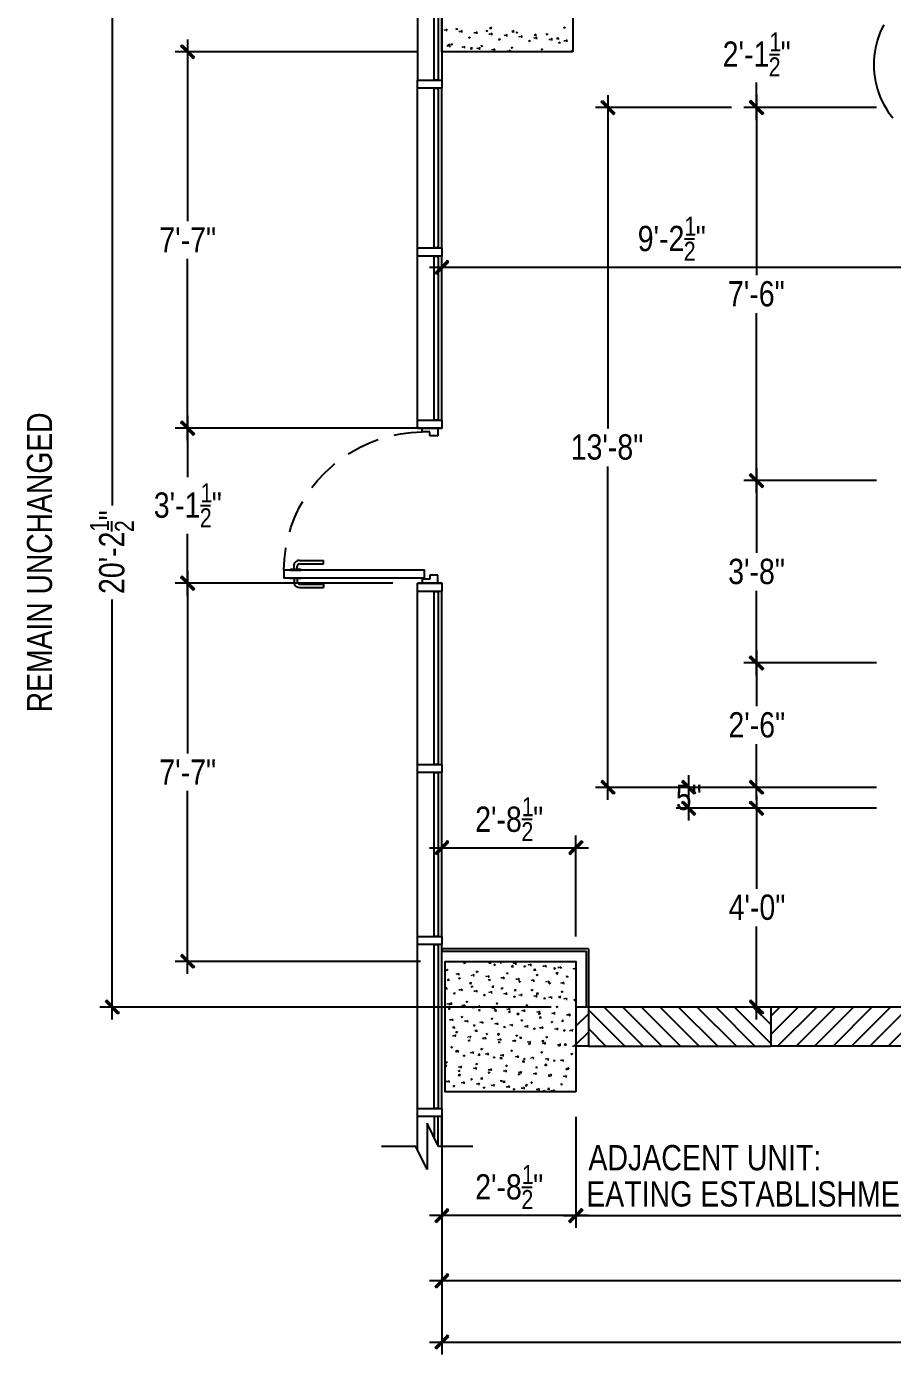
# Model space of a CAD drawing. Header units: millimetres. Extents: x -2604 to 15910, y -8758 to 4238.
# Drawn here: x -2544 to 2759, y -8293 to -156 of the extents above; entities that cross this region are included whole.
import ezdxf
from ezdxf.enums import TextEntityAlignment as Align

# ---------------------------------------------------------------- set-up
doc = ezdxf.new("R2010")
doc.units = ezdxf.units.MM
doc.layers.add('SOURCE_TEXT', color=7, linetype='Continuous')
doc.layers.add('SOURCE_TRACE', color=8, linetype='Continuous')

msp = doc.modelspace()

# ---------------------------------------------------------------- linework, layer by layer
at = {"layer": 'SOURCE_TRACE'}
for p, q in [((-2019.8, 75.9), (-2019.8, -3090)), ((-149, -8.1), (-149, -483.6)), ((0, -8.1), (0, -483.6)), ((291.3, -162.6), (303.4, -165.3)), ((294, -169.3), (304.8, -158.5)), ((302.1, -170.7), (300.7, -158.5)), ((745.1, -162.6), (754.5, -158.5)), ((746.4, -159.9), (753.2, -165.3)), ((751.8, -163.9), (754.5, -157.1)), ((-1557.9, -234.4), (-1557.9, -1349.2)), ((19, -181.5), (17.6, -173.4)), ((25.7, -178.8), (31.2, -170.7)), ((25.7, -178.8), (32.5, -178.8)), ((85.3, -172), (94.8, -169.3)), ((86.7, -170.7), (93.5, -174.8)), ((92.1, -174.8), (94.8, -166.6)), ((109.7, -189.7), (108.4, -181.5)), ((117.9, -186.9), (123.3, -178.8)), ((117.9, -186.9), (124.6, -186.9)), ((162.6, -224.9), (170.7, -220.8)), ((163.9, -222.2), (169.3, -226.2)), ((169.3, -226.2), (172, -218.1)), ((201.8, -197.8), (200.5, -189.7)), ((208.6, -193.7), (215.4, -186.9)), ((208.6, -195.1), (216.7, -195.1)), ((269.6, -182.9), (279.1, -180.2)), ((270.9, -181.5), (277.7, -185.6)), ((276.4, -185.6), (279.1, -177.5)), ((294, -205.9), (292.6, -197.8)), ((300.7, -201.8), (307.5, -195.1)), ((300.7, -201.8), (308.9, -203.2)), ((346.8, -234.4), (354.9, -231.6)), ((346.8, -233), (353.6, -237.1)), ((353.6, -237.1), (356.3, -228.9)), ((386.1, -214), (384.7, -205.9)), ((392.9, -210), (398.3, -203.2)), ((392.9, -210), (401, -211.3)), ((428.1, -184.2), (440.3, -185.6)), ((430.8, -189.7), (441.6, -180.2)), ((438.9, -192.4), (437.6, -180.2)), ((453.8, -193.7), (463.3, -189.7)), ((455.2, -191), (460.6, -195.1)), ((460.6, -195.1), (463.3, -188.3)), ((476.8, -222.2), (475.5, -214)), ((485, -218.1), (490.4, -211.3)), ((485, -218.1), (491.7, -219.5)), ((529.7, -245.2), (539.2, -241.1)), ((531, -242.5), (537.8, -246.5)), ((536.4, -246.5), (539.2, -239.8)), ((564.9, -205.9), (575.7, -207.3)), ((567.6, -211.3), (577.1, -200.5)), ((569, -230.3), (567.6, -222.2)), ((575.7, -214), (574.4, -201.8)), ((575.7, -226.2), (582.5, -219.5)), ((575.7, -226.2), (583.9, -227.6)), ((638, -203.2), (646.2, -200.5)), ((638, -201.8), (644.8, -205.9)), ((644.8, -205.9), (647.5, -197.8)), ((661.1, -238.4), (659.7, -230.3)), ((667.9, -234.4), (674.6, -227.6)), ((667.9, -234.4), (676, -235.7)), ((701.7, -226.2), (712.6, -228.9)), ((704.4, -233), (713.9, -222.2)), ((712.6, -234.4), (711.2, -222.2)), ((753.2, -246.5), (751.8, -238.4)), ((760, -242.5), (766.7, -235.7)), ((760, -242.5), (768.1, -243.8)), ((-151.7, -310.2), (-1633.7, -310.2)), ((-1599.9, -276.4), (-1591.7, -268.2)), ((-1515.9, -344.1), (-1599.9, -276.4)), ((-1599.9, -276.4), (-1524, -352.2)), ((-1515.9, -344.1), (-1599.9, -276.4)), ((-1591.7, -268.2), (-1515.9, -344.1)), ((35.2, -266.9), (47.4, -268.2)), ((36.6, -277.7), (35.2, -269.6)), ((37.9, -272.3), (48.8, -261.5)), ((43.3, -275), (48.8, -266.9)), ((43.3, -275), (51.5, -275)), ((46.1, -275), (44.7, -262.8)), ((54.2, -265.5), (63.7, -261.5)), ((55.5, -264.2), (62.3, -268.2)), ((61, -268.2), (63.7, -260.1)), ((128.7, -285.8), (126, -277.7)), ((135.5, -283.1), (140.9, -275)), ((135.5, -283.1), (142.2, -283.1)), ((172, -287.2), (182.9, -289.9)), ((174.8, -294), (184.2, -283.1)), ((182.9, -295.3), (181.5, -283.1)), ((219.5, -294), (218.1, -285.8)), ((226.2, -291.3), (233, -283.1)), ((226.2, -291.3), (234.4, -291.3)), ((238.4, -276.4), (247.9, -272.3)), ((239.8, -273.6), (246.5, -277.7)), ((245.2, -277.7), (247.9, -270.9)), ((308.9, -308.9), (318.3, -310.2)), ((311.6, -302.1), (310.2, -294)), ((315.6, -310.2), (321.1, -304.8)), ((318.3, -298), (325.1, -291.3)), ((318.3, -299.4), (326.5, -299.4)), ((318.3, -310.2), (318.3, -304.8)), ((403.7, -310.2), (402.3, -302.1)), ((410.5, -306.2), (417.2, -299.4)), ((410.5, -306.2), (418.6, -307.5)), ((422.7, -285.8), (432.1, -283.1)), ((424, -284.5), (429.4, -288.5)), ((429.4, -288.5), (432.1, -280.4)), ((494.5, -310.2), (493.1, -310.2)), ((505.3, -310.2), (508, -307.5)), ((606.9, -296.7), (615, -292.6)), ((606.9, -294), (613.7, -299.4)), ((613.7, -298), (616.4, -291.3)), ((713.9, -254.7), (723.4, -252)), ((715.3, -253.3), (722, -257.4)), ((720.7, -257.4), (723.4, -249.3)), ((791.1, -306.2), (799.3, -303.4)), ((791.1, -304.8), (797.9, -308.9)), ((797.9, -308.9), (800.6, -300.7)), ((-1524, -352.2), (-1515.9, -344.1)), ((2004.9, -326.5), (2067.2, -326.5)), ((-149, -1511.8), (-149, -532.4)), ((0, -1511.8), (0, -532.4)), ((1926.3, -728.8), (1926.3, -498.5)), ((974, -617.7), (982.1, -609.6)), ((1058, -686.8), (974, -617.7)), ((974, -617.7), (1051.2, -694.9)), ((1058, -686.8), (974, -617.7)), ((982.1, -609.6), (1058, -686.8)), ((1016, -575.7), (1016, -2619.9)), ((1884.3, -617.7), (1892.5, -609.6)), ((1892.5, -609.6), (1884.3, -617.7)), ((1968.3, -686.8), (1884.3, -617.7)), ((1884.3, -617.7), (1960.2, -694.9)), ((1968.3, -686.8), (1884.3, -617.7)), ((1884.3, -617.7), (1968.3, -686.8)), ((1884.3, -617.7), (1968.3, -686.8)), ((1960.2, -694.9), (1884.3, -617.7)), ((1892.5, -609.6), (1968.3, -686.8)), ((1968.3, -686.8), (1892.5, -609.6)), ((1926.3, -575.7), (1926.3, -1679.8)), ((1773.3, -651.6), (940.1, -651.6)), ((1051.2, -694.9), (1058, -686.8)), ((2660.6, -651.6), (1849.1, -651.6)), ((2660.6, -651.6), (1849.1, -651.6)), ((1960.2, -694.9), (1968.3, -686.8)), ((1968.3, -686.8), (1960.2, -694.9)), ((1484.7, -1456.3), (1547, -1456.3)), ((-1557.9, -2693.1), (-1557.9, -1578.2)), ((-149, -2567.1), (-149, -1561.9)), ((-42, -1664.9), (33.9, -1589)), ((33.9, -1589), (-33.9, -1673)), ((33.9, -1589), (-33.9, -1673)), ((-33.9, -1673), (42, -1597.2)), ((0, -1564.6), (0, -1553.8)), ((0, -2567.1), (0, -1561.9)), ((42, -1597.2), (33.9, -1589)), ((-75.9, -1631), (2888.1, -1631)), ((-33.9, -1673), (-42, -1664.9)), ((1926.3, -3014.1), (1926.3, -1911.4)), ((-1591.7, -2573.9), (-1599.9, -2582)), ((-1599.9, -2582), (-1591.7, -2573.9)), ((-1599.9, -2582), (-1515.9, -2651.1)), ((-1599.9, -2582), (-1515.9, -2651.1)), ((-1524, -2659.2), (-1599.9, -2582)), ((-1515.9, -2651.1), (-1599.9, -2582)), ((-1599.9, -2582), (-1524, -2659.2)), ((-1515.9, -2651.1), (-1599.9, -2582)), ((-1515.9, -2651.1), (-1591.7, -2573.9)), ((-1591.7, -2573.9), (-1515.9, -2651.1)), ((-1557.9, -2540), (-1557.9, -2918)), ((-151.7, -2617.2), (-1633.7, -2617.2)), ((-151.7, -2617.2), (-1633.7, -2617.2)), ((-1515.9, -2651.1), (-1524, -2659.2)), ((-1524, -2659.2), (-1515.9, -2651.1)), ((-292.6, -2660.6), (-254.7, -2652.4)), ((-254.7, -2652.4), (-188.3, -2644.3)), ((-188.3, -2644.3), (-121.9, -2640.2)), ((-149, -2617.2), (0, -2617.2)), ((-121.9, -2640.2), (-121.9, -2617.2)), ((-121.9, -2617.2), (-25.7, -2617.2)), ((-74.5, -2640.2), (-121.9, -2640.2)), ((-74.5, -2664.6), (-74.5, -2640.2)), ((-25.7, -2664.6), (-74.5, -2664.6)), ((-25.7, -2617.2), (-25.7, -2664.6)), ((-562.2, -2767.6), (-505.3, -2735.1)), ((-505.3, -2735.1), (-444.3, -2706.6)), ((-444.3, -2706.6), (-391.5, -2686.3)), ((-718, -2890.9), (-669.2, -2844.8)), ((-669.2, -2844.8), (-655.7, -2834)), ((-574.4, -2774.4), (-562.2, -2767.6)), ((-762.7, -2938.3), (-718, -2890.9)), ((1016, -4894.4), (1016, -2851.6)), ((1884.3, -2904.4), (1892.5, -2896.3)), ((1892.5, -2896.3), (1884.3, -2904.4)), ((1968.3, -2972.1), (1884.3, -2904.4)), ((1884.3, -2904.4), (1960.2, -2980.3)), ((1968.3, -2972.1), (1884.3, -2904.4)), ((1884.3, -2904.4), (1968.3, -2972.1)), ((1884.3, -2904.4), (1968.3, -2972.1)), ((1960.2, -2980.3), (1884.3, -2904.4)), ((1892.5, -2896.3), (1968.3, -2972.1)), ((1968.3, -2972.1), (1892.5, -2896.3)), ((1926.3, -2862.4), (1926.3, -3381.2)), ((-796.5, -2980.3), (-762.7, -2938.3)), ((2660.6, -2938.3), (1849.1, -2938.3)), ((2660.6, -2938.3), (1849.1, -2938.3)), ((1960.2, -2980.3), (1968.3, -2972.1)), ((1968.3, -2972.1), (1960.2, -2980.3)), ((-1479.3, -3090), (-1417, -3090)), ((-873.8, -3103.5), (-852.1, -3065.6)), ((-925.2, -3225.5), (-902.2, -3163.1)), ((-902.2, -3163.1), (-873.8, -3103.5)), ((-2021.2, -3249.8), (-2021.2, -3187.5)), ((-932, -3251.2), (-925.2, -3225.5)), ((-1557.9, -3642.7), (-1557.9, -3264.7)), ((-964.5, -3420.5), (-956.4, -3354.2)), ((-956.4, -3354.2), (-956.4, -3350.1)), ((-1557.9, -3491), (-1557.9, -4611.3)), ((-968.6, -3486.9), (-964.5, -3420.5)), ((-906.3, -3482.8), (-906.3, -3462.5)), ((-886, -3482.8), (-886, -3462.5)), ((-872.4, -3427.3), (-726.1, -3427.3)), ((-872.4, -3449), (-726.1, -3449)), ((-726.1, -3449), (-726.1, -3427.3)), ((-300.7, -3566.8), (-1633.7, -3566.8)), ((-300.7, -3566.8), (-1633.7, -3566.8)), ((-1591.7, -3524.8), (-1599.9, -3533)), ((-1599.9, -3533), (-1591.7, -3524.8)), ((-1599.9, -3533), (-1515.9, -3600.7)), ((-1599.9, -3533), (-1515.9, -3600.7)), ((-1524, -3608.8), (-1599.9, -3533)), ((-1515.9, -3600.7), (-1599.9, -3533)), ((-1599.9, -3533), (-1524, -3608.8)), ((-1515.9, -3600.7), (-1599.9, -3533)), ((-1515.9, -3600.7), (-1591.7, -3524.8)), ((-1591.7, -3524.8), (-1515.9, -3600.7)), ((-906.3, -3538.4), (-906.3, -3558.7)), ((-886, -3538.4), (-886, -3558.7)), ((-872.4, -3572.3), (-726.1, -3572.3)), ((-726.1, -3572.3), (-726.1, -3592.6)), ((0, -3566.8), (-149, -3566.8)), ((-74.5, -3542.5), (-121.9, -3542.5)), ((-121.9, -3542.5), (-121.9, -3566.8)), ((-121.9, -3566.8), (-25.7, -3566.8)), ((-25.7, -3518.1), (-74.5, -3518.1)), ((-74.5, -3518.1), (-74.5, -3542.5)), ((-25.7, -3566.8), (-25.7, -3518.1)), ((-1515.9, -3600.7), (-1524, -3608.8)), ((-1524, -3608.8), (-1515.9, -3600.7)), ((-872.4, -3592.6), (-726.1, -3592.6)), ((-149, -4677.7), (-149, -3617)), ((0, -4677.7), (0, -3617)), ((1926.3, -4131.7), (1926.3, -3612.9)), ((-2019.8, -6240.9), (-2019.8, -3667.1)), ((1926.3, -3980), (1926.3, -4321.4)), ((2660.6, -4055.9), (1849.1, -4055.9)), ((2660.6, -4055.9), (1849.1, -4055.9)), ((1884.3, -4022), (1892.5, -4013.9)), ((1892.5, -4013.9), (1884.3, -4022)), ((1968.3, -4089.7), (1884.3, -4022)), ((1884.3, -4022), (1960.2, -4097.9)), ((1968.3, -4089.7), (1884.3, -4022)), ((1884.3, -4022), (1968.3, -4089.7)), ((1884.3, -4022), (1968.3, -4089.7)), ((1960.2, -4097.9), (1884.3, -4022)), ((1892.5, -4013.9), (1968.3, -4089.7)), ((1968.3, -4089.7), (1892.5, -4013.9)), ((1960.2, -4097.9), (1968.3, -4089.7)), ((1968.3, -4089.7), (1960.2, -4097.9)), ((1926.3, -4894.4), (1926.3, -4553)), ((-149, -5731.6), (-149, -4726.4)), ((0, -5731.6), (0, -4726.4)), ((982.1, -4776.6), (974, -4784.7)), ((974, -4784.7), (1058, -4852.4)), ((974, -4784.7), (1058, -4852.4)), ((1051.2, -4860.5), (974, -4784.7)), ((1058, -4852.4), (982.1, -4776.6)), ((1476.6, -4776.6), (1468.5, -4784.7)), ((1468.5, -4784.7), (1552.4, -4852.4)), ((1468.5, -4784.7), (1552.4, -4852.4)), ((1544.3, -4860.5), (1468.5, -4784.7)), ((1552.4, -4852.4), (1476.6, -4776.6)), ((1510.5, -4742.7), (1510.5, -4818.5)), ((1892.5, -4776.6), (1884.3, -4784.7)), ((1884.3, -4784.7), (1968.3, -4852.4)), ((1884.3, -4784.7), (1968.3, -4852.4)), ((1960.2, -4860.5), (1884.3, -4784.7)), ((1968.3, -4852.4), (1892.5, -4776.6)), ((-1557.9, -5960.5), (-1557.9, -4840.2)), ((1773.3, -4818.5), (940.1, -4818.5)), ((1058, -4852.4), (1051.2, -4860.5)), ((2660.6, -4818.5), (1434.6, -4818.5)), ((1510.5, -4818.5), (1510.5, -4945.9)), ((1552.4, -4852.4), (1544.3, -4860.5)), ((2660.6, -4818.5), (1849.1, -4818.5)), ((1926.3, -4868.7), (1926.3, -5439)), ((1968.3, -4852.4), (1960.2, -4860.5)), ((2660.6, -4945.9), (1434.6, -4945.9)), ((1468.5, -4910.7), (1476.6, -4902.5)), ((1552.4, -4979.8), (1468.5, -4910.7)), ((1468.5, -4910.7), (1544.3, -4987.9)), ((1552.4, -4979.8), (1468.5, -4910.7)), ((1476.6, -4902.5), (1552.4, -4979.8)), ((1510.5, -4945.9), (1510.5, -5021.7)), ((2660.6, -4945.9), (1849.1, -4945.9)), ((1884.3, -4910.7), (1892.5, -4902.5)), ((1968.3, -4979.8), (1884.3, -4910.7)), ((1884.3, -4910.7), (1960.2, -4987.9)), ((1968.3, -4979.8), (1884.3, -4910.7)), ((1892.5, -4902.5), (1968.3, -4979.8)), ((489, -5013.6), (551.3, -5013.6)), ((1544.3, -4987.9), (1552.4, -4979.8)), ((1960.2, -4987.9), (1968.3, -4979.8)), ((0, -5730.2), (0, -5112.5)), ((819.6, -5731.6), (819.6, -5112.5)), ((-75.9, -5188.4), (896.8, -5188.4)), ((-42, -5222.2), (33.9, -5146.4)), ((33.9, -5146.4), (-33.9, -5230.4)), ((33.9, -5146.4), (-33.9, -5230.4)), ((-33.9, -5230.4), (42, -5154.5)), ((42, -5154.5), (33.9, -5146.4)), ((854.8, -5146.4), (777.6, -5222.2)), ((785.7, -5230.4), (854.8, -5146.4)), ((785.7, -5230.4), (854.8, -5146.4)), ((862.9, -5154.5), (785.7, -5230.4)), ((854.8, -5146.4), (862.9, -5154.5)), ((-33.9, -5230.4), (-42, -5222.2)), ((777.6, -5222.2), (785.7, -5230.4)), ((1926.3, -6240.9), (1926.3, -5670.6)), ((-1591.7, -5842.7), (-1599.9, -5850.8)), ((-1599.9, -5850.8), (-1515.9, -5918.5)), ((-1599.9, -5850.8), (-1515.9, -5918.5)), ((-1524, -5926.7), (-1599.9, -5850.8)), ((-1515.9, -5918.5), (-1591.7, -5842.7)), ((-149, -6786.9), (-149, -5781.7)), ((0, -6786.9), (0, -5781.7)), ((896.8, -5807.5), (0, -5807.5)), ((0, -5807.5), (0, -5821)), ((0, -5821), (883.2, -5821)), ((883.2, -5821), (883.2, -6165.1)), ((896.8, -5807.5), (896.8, -6165.1)), ((-131.4, -5884.7), (-1633.7, -5884.7)), ((-1515.9, -5918.5), (-1524, -5926.7)), ((25.7, -5937.5), (35.2, -5933.4)), ((27.1, -5934.8), (32.5, -5940.2)), ((32.5, -5938.9), (35.2, -5932.1)), ((132.8, -5895.5), (142.2, -5892.8)), ((134.1, -5894.2), (140.9, -5898.2)), ((139.5, -5898.2), (142.2, -5890.1)), ((257.4, -5886), (257.4, -5884.7)), ((287.2, -5892.8), (299.4, -5894.2)), ((289.9, -5898.2), (300.7, -5887.4)), ((298, -5899.6), (296.7, -5887.4)), ((317, -5906.3), (326.5, -5902.3)), ((318.3, -5905), (323.8, -5909.1)), ((323.8, -5909.1), (326.5, -5900.9)), ((349.5, -5894.2), (348.1, -5886)), ((356.3, -5891.4), (361.7, -5884.7)), ((356.3, -5891.4), (364.4, -5891.4)), ((424, -5913.1), (434.8, -5915.8)), ((426.7, -5918.5), (436.2, -5909.1)), ((434.8, -5921.2), (433.5, -5909.1)), ((441.6, -5902.3), (440.3, -5894.2)), ((448.4, -5899.6), (455.2, -5891.4)), ((448.4, -5899.6), (456.5, -5899.6)), ((501.2, -5915.8), (510.7, -5913.1)), ((502.6, -5914.5), (508, -5918.5)), ((508, -5918.5), (510.7, -5910.4)), ((533.7, -5910.4), (532.4, -5902.3)), ((540.5, -5907.7), (545.9, -5899.6)), ((540.5, -5907.7), (547.3, -5907.7)), ((560.8, -5934.8), (571.7, -5936.1)), ((563.5, -5940.2), (573, -5929.4)), ((571.7, -5942.9), (570.3, -5930.7)), ((624.5, -5918.5), (623.1, -5910.4)), ((632.6, -5914.5), (638, -5907.7)), ((632.6, -5914.5), (639.4, -5915.8)), ((685.5, -5926.7), (693.6, -5924)), ((685.5, -5925.3), (692.2, -5929.4)), ((692.2, -5929.4), (694.9, -5921.2)), ((716.6, -5926.7), (715.3, -5918.5)), ((723.4, -5922.6), (730.2, -5915.8)), ((723.4, -5922.6), (731.5, -5924)), ((792.5, -5886), (795.2, -5884.7)), ((793.8, -5884.7), (799.3, -5887.4)), ((799.3, -5887.4), (800.6, -5884.7)), ((808.7, -5934.8), (807.4, -5926.7)), ((815.5, -5930.7), (819.6, -5925.3)), ((815.5, -5930.7), (819.6, -5932.1)), ((31.2, -5995.8), (42, -5997.1)), ((33.9, -6001.2), (43.3, -5991.7)), ((42, -6003.9), (40.6, -5991.7)), ((92.1, -5966), (90.8, -5959.2)), ((98.9, -5963.2), (105.7, -5956.5)), ((98.9, -5963.2), (107, -5963.2)), ((101.6, -5989), (111.1, -5984.9)), ((103, -5986.3), (109.7, -5991.7)), ((108.4, -5991.7), (111.1, -5983.6)), ((168, -6017.4), (178.8, -6018.8)), ((170.7, -6022.8), (180.2, -6012)), ((178.8, -6024.2), (177.5, -6012)), ((184.2, -5974.1), (182.9, -5966)), ((191, -5971.4), (196.4, -5963.2)), ((191, -5971.4), (197.8, -5971.4)), ((210, -5947), (218.1, -5944.3)), ((210, -5945.6), (216.7, -5949.7)), ((216.7, -5949.7), (219.5, -5941.6)), ((275, -5982.2), (273.6, -5974.1)), ((283.1, -5979.5), (288.5, -5971.4)), ((283.1, -5979.5), (289.9, -5979.5)), ((285.8, -5998.5), (295.3, -5995.8)), ((287.2, -5997.1), (292.6, -6001.2)), ((292.6, -6001.2), (295.3, -5993)), ((367.1, -5990.3), (365.8, -5982.2)), ((373.9, -5987.6), (380.7, -5979.5)), ((373.9, -5987.6), (382, -5987.6)), ((394.2, -5957.8), (402.3, -5953.8)), ((394.2, -5956.5), (401, -5960.5)), ((401, -5960.5), (402.3, -5952.4)), ((459.2, -5998.5), (457.9, -5990.3)), ((466, -5995.8), (472.8, -5987.6)), ((466, -5995.8), (474.1, -5995.8)), ((470.1, -6009.3), (479.6, -6005.2)), ((471.4, -6007.9), (476.8, -6012)), ((476.8, -6012), (479.6, -6003.9)), ((551.3, -6006.6), (550, -5998.5)), ((558.1, -6003.9), (563.5, -5995.8)), ((558.1, -6003.9), (566.3, -6003.9)), ((577.1, -5968.7), (586.6, -5964.6)), ((578.4, -5966), (585.2, -5970)), ((583.9, -5970), (586.6, -5961.9)), ((642.1, -6014.7), (640.8, -6006.6)), ((650.2, -6012), (655.7, -6003.9)), ((650.2, -6012), (657, -6012)), ((654.3, -6020.1), (662.4, -6016.1)), ((654.3, -6017.4), (661.1, -6021.5)), ((661.1, -6021.5), (663.8, -6014.7)), ((697.7, -5956.5), (708.5, -5957.8)), ((700.4, -5961.9), (709.8, -5951.1)), ((707.1, -5963.2), (705.8, -5951.1)), ((734.2, -6022.8), (732.9, -6014.7)), ((741, -6018.8), (747.8, -6012)), ((741, -6018.8), (749.1, -6020.1)), ((761.3, -5978.1), (770.8, -5975.4)), ((762.7, -5976.8), (768.1, -5980.9)), ((768.1, -5980.9), (770.8, -5972.7)), ((24.4, -6051.3), (31.2, -6044.5)), ((24.4, -6051.3), (32.5, -6052.7)), ((70.4, -6081.1), (79.9, -6078.4)), ((71.8, -6079.7), (78.6, -6083.8)), ((77.2, -6083.8), (79.9, -6075.7)), ((109.7, -6063.5), (108.4, -6055.4)), ((116.5, -6059.4), (123.3, -6052.7)), ((116.5, -6059.4), (124.6, -6060.8)), ((178.8, -6040.5), (186.9, -6036.4)), ((178.8, -6039.1), (185.6, -6043.2)), ((185.6, -6043.2), (188.3, -6035)), ((201.8, -6070.3), (200.5, -6063.5)), ((208.6, -6067.6), (215.4, -6060.8)), ((208.6, -6067.6), (216.7, -6067.6)), ((254.7, -6091.9), (264.2, -6087.9)), ((256, -6090.6), (261.5, -6094.6)), ((261.5, -6094.6), (264.2, -6086.5)), ((294, -6078.4), (291.3, -6070.3)), ((300.7, -6075.7), (306.2, -6067.6)), ((300.7, -6075.7), (307.5, -6075.7)), ((304.8, -6037.7), (315.6, -6040.5)), ((307.5, -6043.2), (317, -6033.7)), ((314.3, -6045.9), (312.9, -6033.7)), ((363.1, -6049.9), (371.2, -6047.2)), ((363.1, -6048.6), (369.8, -6052.7)), ((369.8, -6052.7), (371.2, -6044.5)), ((384.7, -6086.5), (383.4, -6078.4)), ((391.5, -6083.8), (398.3, -6075.7)), ((391.5, -6083.8), (399.6, -6083.8)), ((438.9, -6102.8), (448.4, -6098.7)), ((440.3, -6100.1), (445.7, -6104.1)), ((441.6, -6059.4), (452.5, -6060.8)), ((444.3, -6064.8), (453.8, -6054)), ((445.7, -6104.1), (448.4, -6096)), ((451.1, -6067.6), (449.7, -6055.4)), ((476.8, -6094.6), (475.5, -6086.5)), ((483.6, -6091.9), (490.4, -6083.8)), ((483.6, -6091.9), (491.7, -6091.9)), ((545.9, -6060.8), (555.4, -6058.1)), ((547.3, -6059.4), (554.1, -6063.5)), ((552.7, -6063.5), (555.4, -6055.4)), ((569, -6102.8), (567.6, -6094.6)), ((575.7, -6100.1), (582.5, -6091.9)), ((575.7, -6100.1), (583.9, -6100.1)), ((577.1, -6081.1), (589.3, -6082.5)), ((579.8, -6086.5), (590.6, -6075.7)), ((587.9, -6087.9), (586.6, -6075.7)), ((661.1, -6110.9), (658.4, -6102.8)), ((667.9, -6108.2), (673.3, -6100.1)), ((713.9, -6101.4), (726.1, -6104.1)), ((716.6, -6106.8), (727.5, -6097.4)), ((724.7, -6109.5), (723.4, -6097.4)), ((730.2, -6071.6), (739.6, -6067.6)), ((731.5, -6068.9), (736.9, -6073)), ((736.9, -6073), (739.6, -6066.2)), ((667.9, -6165.1), (-2095.7, -6165.1)), ((-2053.7, -6123.1), (-2061.8, -6129.9)), ((-2061.8, -6129.9), (-1977.8, -6199)), ((-2061.8, -6129.9), (-1977.8, -6199)), ((-1985.9, -6207.1), (-2061.8, -6129.9)), ((-1977.8, -6199), (-2053.7, -6123.1)), ((35.2, -6151.5), (33.9, -6143.4)), ((39.3, -6174.6), (48.8, -6170.5)), ((40.6, -6173.2), (47.4, -6177.3)), ((43.3, -6147.5), (48.8, -6140.7)), ((43.3, -6147.5), (50.1, -6148.8)), ((46.1, -6177.3), (48.8, -6169.2)), ((48.8, -6142.1), (59.6, -6143.4)), ((51.5, -6147.5), (61, -6136.6)), ((58.3, -6150.2), (56.9, -6138)), ((127.3, -6159.7), (126, -6151.5)), ((134.1, -6155.6), (140.9, -6148.8)), ((134.1, -6155.6), (142.2, -6157)), ((147.7, -6132.6), (155.8, -6129.9)), ((147.7, -6131.2), (154.4, -6135.3)), ((154.4, -6135.3), (157.1, -6127.2)), ((184.2, -6162.4), (196.4, -6165.1)), ((186.9, -6169.2), (197.8, -6158.3)), ((195.1, -6170.5), (193.7, -6158.3)), ((219.5, -6167.8), (218.1, -6159.7)), ((223.5, -6184.1), (233, -6181.3)), ((224.9, -6182.7), (231.6, -6186.8)), ((226.2, -6163.7), (233, -6157)), ((226.2, -6163.7), (234.4, -6165.1)), ((230.3, -6186.8), (233, -6178.6)), ((311.6, -6174.6), (310.2, -6167.8)), ((318.3, -6171.9), (323.8, -6165.1)), ((318.3, -6171.9), (325.1, -6171.9)), ((321.1, -6184.1), (333.2, -6185.4)), ((323.8, -6189.5), (334.6, -6178.6)), ((331.9, -6192.2), (330.5, -6180)), ((331.9, -6143.4), (340, -6139.3)), ((331.9, -6142.1), (338.7, -6146.1)), ((338.7, -6146.1), (340, -6138)), ((402.3, -6182.7), (401, -6174.6)), ((410.5, -6180), (415.9, -6171.9)), ((410.5, -6180), (417.2, -6180)), ((494.5, -6190.8), (493.1, -6182.7)), ((501.2, -6188.1), (508, -6180)), ((514.8, -6154.3), (524.3, -6150.2)), ((516.1, -6151.5), (522.9, -6155.6)), ((521.5, -6155.6), (524.3, -6148.8)), ((623.1, -6112.3), (631.3, -6109.5)), ((623.1, -6110.9), (629.9, -6115)), ((629.9, -6115), (632.6, -6106.8)), ((667.9, -6108.2), (674.6, -6108.2)), ((699, -6163.7), (708.5, -6161)), ((700.4, -6162.4), (705.8, -6166.4)), ((705.8, -6166.4), (708.5, -6158.3)), ((751.8, -6119), (750.5, -6110.9)), ((760, -6116.3), (765.4, -6108.2)), ((760, -6116.3), (766.7, -6116.3)), ((807.4, -6123.1), (815.5, -6119)), ((807.4, -6120.4), (814.2, -6124.4)), ((814.2, -6124.4), (815.5, -6117.7)), ((819.6, -6167.8), (823.6, -6165.1)), ((896.8, -6165.1), (819.6, -6165.1)), ((2014.4, -6165.1), (896.8, -6165.1)), ((896.8, -6165.1), (896.8, -6403.5)), ((1119, -6403.5), (896.8, -6181.3)), ((1232.7, -6403.5), (993, -6165.1)), ((1346.5, -6403.5), (1108.1, -6165.1)), ((1460.3, -6403.5), (1221.9, -6165.1)), ((1574.1, -6403.5), (1335.7, -6165.1)), ((1689.3, -6403.5), (1449.5, -6165.1)), ((1803.1, -6403.5), (1563.3, -6165.1)), ((1916.9, -6403.5), (1678.4, -6165.1)), ((2014.4, -6387.3), (1792.2, -6165.1)), ((2660.6, -6165.1), (1849.1, -6165.1)), ((1892.5, -6123.1), (1884.3, -6129.9)), ((1884.3, -6129.9), (1968.3, -6199)), ((1884.3, -6129.9), (1968.3, -6199)), ((1960.2, -6207.1), (1884.3, -6129.9)), ((1968.3, -6199), (1892.5, -6123.1)), ((2014.4, -6272.1), (1906, -6165.1)), ((2014.4, -6219.3), (2068.6, -6165.1)), ((2014.4, -6331.7), (2181, -6165.1)), ((6123.1, -6165.1), (2014.4, -6165.1)), ((2014.4, -6165.1), (2014.4, -6403.5)), ((2055, -6403.5), (2294.8, -6165.1)), ((2168.8, -6403.5), (2407.2, -6165.1)), ((2281.3, -6403.5), (2521, -6165.1)), ((2395.1, -6403.5), (2633.5, -6165.1)), ((2507.5, -6403.5), (2747.3, -6165.1)), ((2621.3, -6403.5), (2859.7, -6165.1)), ((2733.7, -6403.5), (2973.5, -6165.1)), ((-1977.8, -6199), (-1985.9, -6207.1)), ((52.8, -6247.7), (51.5, -6239.6)), ((61, -6243.7), (66.4, -6236.9)), ((61, -6243.7), (67.7, -6245)), ((116.5, -6226), (124.6, -6222)), ((116.5, -6224.7), (123.3, -6228.8)), ((123.3, -6228.8), (126, -6220.6)), ((144.9, -6255.9), (143.6, -6247.7)), ((151.7, -6251.8), (158.5, -6245)), ((151.7, -6251.8), (159.9, -6253.1)), ((237.1, -6264), (235.7, -6255.9)), ((243.8, -6259.9), (250.6, -6253.1)), ((243.8, -6259.9), (252, -6261.3)), ((300.7, -6236.9), (308.9, -6232.8)), ((300.7, -6234.2), (307.5, -6238.2)), ((307.5, -6238.2), (308.9, -6230.1)), ((329.2, -6272.1), (327.8, -6264)), ((336, -6268), (341.4, -6261.3)), ((407.8, -6194.9), (417.2, -6192.2)), ((409.1, -6193.5), (414.5, -6197.6)), ((414.5, -6197.6), (417.2, -6189.5)), ((457.9, -6205.7), (470.1, -6207.1)), ((460.6, -6211.1), (470.1, -6200.3)), ((468.7, -6212.5), (467.4, -6200.3)), ((483.6, -6246.4), (493.1, -6243.7)), ((485, -6245), (491.7, -6249.1)), ((490.4, -6249.1), (493.1, -6240.9)), ((501.2, -6188.1), (509.4, -6188.1)), ((586.6, -6199), (585.2, -6190.8)), ((592, -6205.7), (600.1, -6201.7)), ((592, -6203), (598.8, -6207.1)), ((593.3, -6196.2), (600.1, -6188.1)), ((593.3, -6196.2), (601.5, -6196.2)), ((594.7, -6226), (605.5, -6228.8)), ((597.4, -6231.5), (606.9, -6222)), ((598.8, -6207.1), (601.5, -6200.3)), ((605.5, -6234.2), (604.2, -6222)), ((667.9, -6257.2), (677.3, -6253.1)), ((669.2, -6254.5), (674.6, -6258.6)), ((674.6, -6258.6), (677.3, -6251.8)), ((678.7, -6207.1), (677.3, -6199)), ((685.5, -6204.4), (690.9, -6196.2)), ((685.5, -6204.4), (693.6, -6204.4)), ((731.5, -6247.7), (742.4, -6249.1)), ((734.2, -6253.1), (743.7, -6242.3)), ((741, -6255.9), (739.6, -6243.7)), ((769.5, -6215.2), (768.1, -6207.1)), ((776.2, -6215.2), (784.4, -6212.5)), ((776.2, -6213.9), (783, -6217.9)), ((777.6, -6212.5), (783, -6204.4)), ((777.6, -6212.5), (784.4, -6212.5)), ((783, -6217.9), (784.4, -6209.8)), ((819.6, -6281.6), (896.8, -6205.7)), ((1968.3, -6199), (1960.2, -6207.1)), ((65, -6287), (77.2, -6289.7)), ((67.7, -6293.8), (77.2, -6282.9)), ((71.8, -6343.9), (69.1, -6335.8)), ((75.9, -6295.1), (74.5, -6282.9)), ((78.6, -6339.8), (84, -6333.1)), ((78.6, -6339.8), (85.3, -6341.2)), ((85.3, -6318.2), (93.5, -6315.5)), ((85.3, -6316.8), (92.1, -6320.9)), ((92.1, -6320.9), (94.8, -6312.7)), ((162.6, -6352), (161.2, -6343.9)), ((170.7, -6348), (176.1, -6341.2)), ((192.4, -6277.5), (201.8, -6273.5)), ((193.7, -6276.2), (200.5, -6280.2)), ((199.1, -6280.2), (201.8, -6272.1)), ((201.8, -6308.7), (212.7, -6310)), ((204.6, -6314.1), (214, -6304.6)), ((212.7, -6316.8), (211.3, -6304.6)), ((269.6, -6329), (277.7, -6326.3)), ((269.6, -6327.6), (276.4, -6331.7)), ((276.4, -6331.7), (279.1, -6323.6)), ((336, -6268), (344.1, -6269.4)), ((338.7, -6330.4), (349.5, -6331.7)), ((341.4, -6335.8), (350.9, -6324.9)), ((349.5, -6337.1), (346.8, -6324.9)), ((376.6, -6288.4), (386.1, -6284.3)), ((378, -6285.7), (383.4, -6289.7)), ((383.4, -6289.7), (386.1, -6282.9)), ((421.3, -6278.9), (418.6, -6272.1)), ((428.1, -6276.2), (433.5, -6269.4)), ((428.1, -6276.2), (434.8, -6276.2)), ((452.5, -6339.8), (461.9, -6335.8)), ((453.8, -6337.1), (460.6, -6341.2)), ((459.2, -6341.2), (461.9, -6334.4)), ((478.2, -6356.1), (487.7, -6346.6)), ((485, -6358.8), (483.6, -6346.6)), ((512.1, -6287), (510.7, -6278.9)), ((518.8, -6284.3), (525.6, -6276.2)), ((518.8, -6284.3), (527, -6284.3)), ((560.8, -6297.8), (569, -6295.1)), ((560.8, -6296.5), (567.6, -6300.6)), ((567.6, -6300.6), (570.3, -6292.4)), ((604.2, -6295.1), (602.8, -6287)), ((611, -6292.4), (617.7, -6284.3)), ((611, -6292.4), (619.1, -6292.4)), ((636.7, -6349.3), (646.2, -6346.6)), ((643.5, -6352), (646.2, -6343.9)), ((696.3, -6303.3), (694.9, -6295.1)), ((703.1, -6300.6), (709.8, -6292.4)), ((703.1, -6300.6), (711.2, -6300.6)), ((745.1, -6308.7), (753.2, -6304.6)), ((745.1, -6306), (751.8, -6310)), ((751.8, -6310), (753.2, -6303.3)), ((788.4, -6311.4), (785.7, -6303.3)), ((795.2, -6308.7), (800.6, -6300.6)), ((795.2, -6308.7), (802, -6308.7)), ((819.6, -6394), (896.8, -6318.2)), ((1003.8, -6403.5), (896.8, -6295.1)), ((54.2, -6411.6), (62.3, -6407.6)), ((54.2, -6410.3), (61, -6414.3)), ((61, -6414.3), (63.7, -6406.2)), ((161.2, -6371), (170.7, -6366.9)), ((162.6, -6368.3), (169.3, -6372.4)), ((168, -6372.4), (170.7, -6364.2)), ((170.7, -6348), (177.5, -6349.3)), ((238.4, -6422.5), (246.5, -6418.4)), ((238.4, -6419.8), (245.2, -6423.8)), ((245.2, -6423.8), (247.9, -6417.1)), ((254.7, -6360.2), (253.3, -6352)), ((261.5, -6356.1), (268.2, -6349.3)), ((261.5, -6356.1), (269.6, -6357.5)), ((346.8, -6368.3), (345.4, -6360.2)), ((345.4, -6380.5), (354.9, -6377.8)), ((346.8, -6379.1), (352.2, -6383.2)), ((352.2, -6383.2), (354.9, -6375.1)), ((353.6, -6364.2), (360.3, -6357.5)), ((353.6, -6364.2), (361.7, -6365.6)), ((428.1, -6434.7), (430.8, -6426.5)), ((438.9, -6376.4), (437.6, -6368.3)), ((445.7, -6372.4), (451.1, -6365.6)), ((445.7, -6372.4), (452.5, -6373.7)), ((475.5, -6350.7), (486.3, -6353.4)), ((529.7, -6383.2), (528.3, -6376.4)), ((529.7, -6391.3), (537.8, -6387.3)), ((529.7, -6388.6), (536.4, -6392.7)), ((536.4, -6392.7), (539.2, -6385.9)), ((537.8, -6380.5), (543.2, -6373.7)), ((537.8, -6380.5), (544.6, -6380.5)), ((611, -6372.4), (623.1, -6373.7)), ((613.7, -6377.8), (624.5, -6366.9)), ((621.8, -6380.5), (620.4, -6368.3)), ((621.8, -6391.3), (620.4, -6383.2)), ((628.6, -6388.6), (635.3, -6380.5)), ((628.6, -6388.6), (636.7, -6388.6)), ((638, -6348), (643.5, -6352)), ((713.9, -6399.4), (712.6, -6391.3)), ((713.9, -6400.8), (722, -6398.1)), ((713.9, -6399.4), (720.7, -6403.5)), ((720.7, -6396.7), (727.5, -6388.6)), ((720.7, -6403.5), (722, -6395.4)), ((720.7, -6396.7), (728.8, -6396.7)), ((747.8, -6394), (760, -6395.4)), ((750.5, -6399.4), (761.3, -6388.6)), ((758.6, -6400.8), (757.3, -6388.6)), ((806, -6407.6), (804.7, -6399.4)), ((812.8, -6404.9), (818.2, -6396.7)), ((812.8, -6404.9), (819.6, -6404.9)), ((896.8, -6403.5), (819.6, -6403.5)), ((896.8, -6403.5), (2014.4, -6403.5)), ((6362.9, -6403.5), (2014.4, -6403.5)), ((23, -6505.1), (31.2, -6501)), ((23, -6502.4), (29.8, -6506.5)), ((29.8, -6506.5), (32.5, -6498.3)), ((82.6, -6433.3), (93.5, -6434.7)), ((85.3, -6438.7), (94.8, -6429.2)), ((89.4, -6440.1), (88.1, -6432)), ((92.1, -6441.4), (90.8, -6429.2)), ((96.2, -6436), (101.6, -6429.2)), ((96.2, -6436), (103, -6437.4)), ((130, -6463.1), (139.5, -6459.1)), ((131.4, -6461.8), (138.2, -6465.8)), ((136.8, -6465.8), (139.5, -6457.7)), ((180.2, -6448.2), (178.8, -6440.1)), ((188.3, -6444.1), (193.7, -6437.4)), ((188.3, -6444.1), (195.1, -6445.5)), ((214, -6517.3), (216.7, -6509.2)), ((219.5, -6455), (230.3, -6456.3)), ((220.8, -6460.4), (231.6, -6449.6)), ((228.9, -6463.1), (227.6, -6450.9)), ((272.3, -6456.3), (270.9, -6448.2)), ((279.1, -6452.3), (285.8, -6445.5)), ((279.1, -6452.3), (287.2, -6453.6)), ((314.3, -6474), (323.8, -6469.9)), ((315.6, -6471.2), (321.1, -6475.3)), ((321.1, -6475.3), (323.8, -6468.5)), ((354.9, -6475.3), (367.1, -6478)), ((357.6, -6482.1), (368.5, -6471.2)), ((364.4, -6464.5), (363.1, -6456.3)), ((365.8, -6483.4), (364.4, -6471.2)), ((371.2, -6460.4), (378, -6453.6)), ((371.2, -6460.4), (379.3, -6461.8)), ((421.3, -6432), (430.8, -6429.2)), ((422.7, -6430.6), (429.4, -6434.7)), ((456.5, -6472.6), (455.2, -6464.5)), ((463.3, -6468.5), (468.7, -6461.8)), ((463.3, -6468.5), (471.4, -6469.9)), ((491.7, -6497), (503.9, -6498.3)), ((494.5, -6502.4), (505.3, -6492.9)), ((498.5, -6483.4), (506.6, -6480.7)), ((498.5, -6482.1), (505.3, -6486.1)), ((502.6, -6505.1), (501.2, -6492.9)), ((505.3, -6486.1), (508, -6478)), ((547.3, -6480.7), (545.9, -6472.6)), ((555.4, -6476.7), (560.8, -6469.9)), ((555.4, -6476.7), (562.2, -6478)), ((605.5, -6442.8), (615, -6438.7)), ((606.9, -6440.1), (612.3, -6444.1)), ((612.3, -6444.1), (615, -6437.4)), ((639.4, -6487.5), (638, -6480.7)), ((646.2, -6484.8), (652.9, -6478)), ((646.2, -6484.8), (654.3, -6484.8)), ((682.8, -6494.3), (690.9, -6490.2)), ((682.8, -6491.6), (689.5, -6497)), ((689.5, -6495.6), (690.9, -6488.9)), ((731.5, -6495.6), (730.2, -6487.5)), ((738.3, -6492.9), (745.1, -6484.8)), ((738.3, -6492.9), (746.4, -6492.9)), ((789.8, -6452.3), (799.3, -6449.6)), ((791.1, -6450.9), (796.5, -6455)), ((796.5, -6455), (799.3, -6446.9)), ((21.7, -6525.4), (28.4, -6517.3)), ((21.7, -6525.4), (29.8, -6525.4)), ((98.9, -6556.6), (108.4, -6552.5)), ((98.9, -6579.6), (111.1, -6581)), ((100.2, -6553.9), (107, -6557.9)), ((101.6, -6585), (112.4, -6574.2)), ((107, -6536.3), (105.7, -6528.1)), ((105.7, -6557.9), (108.4, -6551.2)), ((109.7, -6587.7), (108.4, -6575.6)), ((113.8, -6532.2), (120.6, -6525.4)), ((113.8, -6532.2), (121.9, -6533.6)), ((199.1, -6544.4), (196.4, -6536.3)), ((205.9, -6540.3), (211.3, -6533.6)), ((205.9, -6540.3), (212.7, -6541.7)), ((207.3, -6514.6), (215.4, -6511.9)), ((207.3, -6513.2), (214, -6517.3)), ((283.1, -6566.1), (292.6, -6563.4)), ((284.5, -6564.7), (289.9, -6568.8)), ((289.9, -6552.5), (288.5, -6544.4)), ((289.9, -6568.8), (292.6, -6560.7)), ((296.7, -6548.5), (303.4, -6541.7)), ((296.7, -6548.5), (304.8, -6549.8)), ((382, -6560.7), (380.7, -6552.5)), ((388.8, -6556.6), (395.6, -6549.8)), ((388.8, -6556.6), (396.9, -6557.9)), ((390.1, -6525.4), (399.6, -6521.4)), ((391.5, -6522.7), (398.3, -6526.8)), ((396.9, -6526.8), (399.6, -6520)), ((467.4, -6576.9), (475.5, -6572.8)), ((467.4, -6574.2), (474.1, -6578.3)), ((474.1, -6568.8), (472.8, -6560.7)), ((474.1, -6578.3), (476.8, -6571.5)), ((480.9, -6564.7), (487.7, -6557.9)), ((480.9, -6564.7), (489, -6566.1)), ((566.3, -6576.9), (564.9, -6568.8)), ((573, -6572.8), (578.4, -6566.1)), ((573, -6572.8), (579.8, -6574.2)), ((574.4, -6534.9), (583.9, -6532.2)), ((575.7, -6533.6), (581.2, -6537.6)), ((581.2, -6537.6), (583.9, -6529.5)), ((628.6, -6518.7), (639.4, -6520)), ((631.3, -6524.1), (640.8, -6513.2)), ((639.4, -6525.4), (638, -6513.2)), ((651.6, -6586.4), (659.7, -6583.7)), ((651.6, -6585), (658.4, -6589.1)), ((657, -6585), (655.7, -6576.9)), ((658.4, -6589.1), (659.7, -6581)), ((665.1, -6581), (670.6, -6574.2)), ((665.1, -6581), (671.9, -6582.3)), ((749.1, -6591.8), (747.8, -6585)), ((755.9, -6589.1), (762.7, -6582.3)), ((755.9, -6589.1), (764, -6589.1)), ((758.6, -6545.7), (768.1, -6541.7)), ((760, -6543), (765.4, -6548.5)), ((765.4, -6539), (776.2, -6541.7)), ((765.4, -6547.1), (768.1, -6540.3)), ((768.1, -6544.4), (777.6, -6534.9)), ((776.2, -6547.1), (773.5, -6534.9)), ((32.5, -6624.3), (31.2, -6616.2)), ((39.3, -6621.6), (46.1, -6613.5)), ((39.3, -6621.6), (47.4, -6621.6)), ((67.7, -6648.7), (77.2, -6646)), ((69.1, -6647.3), (75.9, -6651.4)), ((74.5, -6651.4), (77.2, -6643.3)), ((124.6, -6632.4), (123.3, -6624.3)), ((131.4, -6629.7), (138.2, -6621.6)), ((131.4, -6629.7), (139.5, -6629.7)), ((176.1, -6608.1), (184.2, -6604)), ((176.1, -6605.4), (182.9, -6609.4)), ((182.9, -6609.4), (185.6, -6602.6)), ((216.7, -6640.6), (215.4, -6632.4)), ((223.5, -6636.5), (228.9, -6629.7)), ((223.5, -6636.5), (230.3, -6637.9)), ((235.7, -6599.9), (246.5, -6602.6)), ((238.4, -6606.7), (247.9, -6595.9)), ((246.5, -6608.1), (245.2, -6595.9)), ((252, -6659.5), (261.5, -6655.5)), ((253.3, -6656.8), (258.7, -6660.9)), ((258.7, -6660.9), (261.5, -6654.1)), ((307.5, -6648.7), (306.2, -6640.6)), ((315.6, -6644.6), (321.1, -6637.9)), ((315.6, -6644.6), (322.4, -6646)), ((359, -6617.5), (368.5, -6614.8)), ((360.3, -6616.2), (367.1, -6620.3)), ((365.8, -6620.3), (368.5, -6612.1)), ((372.5, -6621.6), (383.4, -6623)), ((375.2, -6627), (384.7, -6617.5)), ((383.4, -6629.7), (382, -6617.5)), ((399.6, -6656.8), (398.3, -6648.7)), ((406.4, -6652.8), (413.2, -6646)), ((406.4, -6652.8), (414.5, -6654.1)), ((436.2, -6669), (444.3, -6666.3)), ((436.2, -6667.7), (443, -6671.7)), ((443, -6671.7), (445.7, -6663.6)), ((491.7, -6665), (490.4, -6656.8)), ((498.5, -6660.9), (505.3, -6654.1)), ((498.5, -6660.9), (506.6, -6662.3)), ((509.4, -6643.3), (520.2, -6644.6)), ((512.1, -6648.7), (521.5, -6637.9)), ((518.8, -6650.1), (517.5, -6639.2)), ((543.2, -6628.4), (552.7, -6624.3)), ((544.6, -6625.7), (551.3, -6631.1)), ((550, -6629.7), (552.7, -6623)), ((583.9, -6673.1), (582.5, -6665)), ((590.6, -6669), (596.1, -6662.3)), ((590.6, -6669), (598.8, -6670.4)), ((646.2, -6663.6), (657, -6666.3)), ((648.9, -6670.4), (658.4, -6659.5)), ((655.7, -6671.7), (654.3, -6659.5)), ((682.8, -6677.2), (688.2, -6670.4)), ((727.5, -6637.9), (736.9, -6635.2)), ((728.8, -6636.5), (734.2, -6640.6)), ((734.2, -6640.6), (736.9, -6632.4)), ((620.4, -6679.9), (628.6, -6675.8)), ((620.4, -6677.2), (627.2, -6682.6)), ((627.2, -6681.2), (628.6, -6674.4)), ((674.6, -6681.2), (673.3, -6673.1)), ((682.8, -6677.2), (689.5, -6678.5)), ((766.7, -6683.9), (765.4, -6681.2)), ((774.9, -6683.9), (780.3, -6678.5)), ((791.1, -6683.9), (795.2, -6679.9)), ((791.1, -6683.9), (791.1, -6681.2)), ((-149, -7042.9), (-149, -6835.6)), ((-21.7, -7018.5), (-90.8, -6876.3)), ((-90.8, -6876.3), (-90.8, -7160.8)), ((-24.4, -6835.6), (-48.8, -6835.6)), ((-48.8, -6835.6), (-48.8, -6961.6)), ((-24.4, -7011.8), (-24.4, -6835.6)), ((0, -7018.5), (0, -6835.6)), ((0, -6835.6), (0, -7518.4)), ((819.6, -6837), (819.6, -7518.4)), ((819.6, -6837), (819.6, -7518.4)), ((-161.2, -7018.5), (-371.2, -7018.5)), ((-90.8, -7160.8), (-161.2, -7018.5)), ((188.3, -7018.5), (-21.7, -7018.5)), ((0, -7170.3), (0, -7919.4)), ((489, -7267.8), (551.3, -7267.8)), ((-42, -7476.4), (33.9, -7400.5)), ((33.9, -7400.5), (-33.9, -7484.5)), ((33.9, -7400.5), (-33.9, -7484.5)), ((0, -7374.8), (0, -8293.3)), ((42, -7408.7), (33.9, -7400.5)), ((777.6, -7476.4), (854.8, -7400.5)), ((854.8, -7400.5), (777.6, -7476.4)), ((854.8, -7400.5), (785.7, -7484.5)), ((854.8, -7400.5), (785.7, -7484.5)), ((785.7, -7484.5), (854.8, -7400.5)), ((785.7, -7484.5), (854.8, -7400.5)), ((862.9, -7408.7), (854.8, -7400.5)), ((854.8, -7400.5), (862.9, -7408.7)), ((896.8, -7442.5), (-75.9, -7442.5)), ((-33.9, -7484.5), (-42, -7476.4)), ((-33.9, -7484.5), (42, -7408.7)), ((743.7, -7442.5), (6200.3, -7442.5)), ((785.7, -7484.5), (777.6, -7476.4)), ((777.6, -7476.4), (785.7, -7484.5)), ((785.7, -7484.5), (862.9, -7408.7)), ((862.9, -7408.7), (785.7, -7484.5)), ((-42, -7877.4), (33.9, -7800.2)), ((33.9, -7800.2), (-33.9, -7885.5)), ((33.9, -7800.2), (-33.9, -7885.5)), ((-33.9, -7885.5), (42, -7808.3)), ((42, -7808.3), (33.9, -7800.2)), ((6200.3, -7842.2), (-75.9, -7842.2)), ((-33.9, -7885.5), (-42, -7877.4)), ((-75.9, -8217.4), (13672.7, -8217.4)), ((-42, -8251.3), (33.9, -8175.4)), ((33.9, -8175.4), (-33.9, -8259.4)), ((33.9, -8175.4), (-33.9, -8259.4)), ((-33.9, -8259.4), (42, -8183.5)), ((42, -8183.5), (33.9, -8175.4)), ((-33.9, -8259.4), (-42, -8251.3))]:
    msp.add_line(p, q, dxfattribs=at)
for points in [[(800.6, -310.2), (0, -310.2), (0, 487.7), (800.6, 487.7)], [(-24.4, -483.6), (-48.8, -483.6), (-48.8, -8.1), (-24.4, -8.1)], [(-149, -483.6), (0, -483.6), (0, -532.4), (-149, -532.4)], [(-48.8, -532.4), (-24.4, -532.4), (-24.4, -1511.8), (-48.8, -1511.8)], [(-149, -1511.8), (0, -1511.8), (0, -1561.9), (-149, -1561.9)], [(-48.8, -1561.9), (-24.4, -1561.9), (-24.4, -2567.1), (-48.8, -2567.1)], [(-149, -2567.1), (0, -2567.1), (0, -2617.2), (-149, -2617.2)], [(-107, -3534.3), (-107, -3486.9), (-968.6, -3486.9), (-968.6, -3534.3)], [(-864.3, -3486.9), (-864.3, -3482.8), (-927.9, -3482.8), (-927.9, -3486.9)], [(-864.3, -3534.3), (-864.3, -3538.4), (-927.9, -3538.4), (-927.9, -3534.3)], [(-149, -3566.8), (0, -3566.8), (0, -3617), (-149, -3617)], [(-48.8, -3617), (-24.4, -3617), (-24.4, -4677.7), (-48.8, -4677.7)], [(-149, -4677.7), (0, -4677.7), (0, -4726.4), (-149, -4726.4)], [(-48.8, -4726.4), (-24.4, -4726.4), (-24.4, -5731.6), (-48.8, -5731.6)], [(-149, -5731.6), (0, -5731.6), (0, -5781.7), (-149, -5781.7)], [(-48.8, -5781.7), (-24.4, -5781.7), (-24.4, -6786.9), (-48.8, -6786.9)], [(819.6, -6683.9), (20.3, -6683.9), (20.3, -5884.7), (819.6, -5884.7)], [(-149, -6786.9), (0, -6786.9), (0, -6835.6), (-149, -6835.6)]]:
    msp.add_lwpolyline(points, close=True, dxfattribs=at)
for points in [[(2706, -145.7), (2694.7, -167.8), (2684.5, -190.4), (2675.3, -213.6), (2667.3, -237.4), (2660.4, -261.7), (2654.7, -286.4), (2650.2, -311.6), (2646.9, -337.2), (2645, -363.2), (2644.3, -389.5)], [(2644.3, -389.5), (2645, -415.8), (2646.9, -441.8), (2650.2, -467.3), (2654.7, -492.5), (2660.4, -517.3), (2667.3, -541.5), (2675.3, -565.3), (2684.5, -588.5), (2694.7, -611.2), (2706, -633.2), (2718.3, -654.6), (2731.6, -675.4), (2745.9, -695.4), (2761.1, -714.8)], [(-873.1, -3427.3), (-880, -3428), (-886.5, -3430), (-892.4, -3433.2), (-897.5, -3437.4), (-901.7, -3442.5), (-904.9, -3448.4), (-906.9, -3454.9), (-907.6, -3461.9)], [(-873.1, -3449), (-878.1, -3450), (-882.2, -3452.8), (-884.9, -3456.8), (-886, -3461.9)], [(-907.6, -3558), (-906.9, -3565), (-904.9, -3571.5), (-901.7, -3577.3), (-897.5, -3582.5), (-892.4, -3586.7), (-886.5, -3589.9), (-880, -3591.9), (-873.1, -3592.6)], [(-886, -3558), (-884.9, -3563), (-882.2, -3567.1), (-878.1, -3569.9), (-873.1, -3570.9)]]:
    msp.add_lwpolyline(points, dxfattribs=at)

# ---------------------------------------------------------------- texts
at = {"layer": 'SOURCE_TEXT'}
for s, height, p, p2 in [('1', 116.2, (2004.9, -307.5), (2077.7, -307.5)), ("2'-1", 154.99, (1719.1, -402.3), (2004.8, -402.3)), ('"', 155, (2074, -402.3), (2135.9, -402.3)), ('2', 116.2, (2000.8, -460.6), (2073.7, -460.6)), ("9'-2", 154.99, (1198.9, -1532.1), (1484.6, -1532.1)), ('1', 116.2, (1484.7, -1437.3), (1557.5, -1437.3)), ('"', 155, (1553.8, -1532.1), (1615.8, -1532.1)), ('7\'-7"', 154.99, (-1731.3, -1540.3), (-1383.6, -1540.3)), ('2', 116.2, (1480.7, -1590.4), (1553.5, -1590.4)), ('7\'-6"', 154.99, (1751.6, -1870.8), (2099.2, -1870.8)), ('REMAIN UNCHANGED', 153.737, (-2388.3, -4358), (-2388.3, -2520.5)), ('13\'-8"', 154.99, (788.4, -2809.6), (1233.2, -2809.6)), ("3'-1", 154.99, (-1765.1, -3165.9), (-1479.4, -3165.9)), ('1', 116.2, (-1479.3, -3071), (-1406.5, -3071)), ('"', 155, (-1410.2, -3165.9), (-1348.3, -3165.9)), ('"', 155, (-1945.3, -3182.1), (-1945.3, -3120.2)), ('2', 116.2, (-1483.4, -3224.1), (-1410.5, -3224.1)), ('1', 116.2, (-2040.1, -3251.2), (-2040.1, -3178.4)), ('2', 116.2, (-1887.1, -3253.9), (-1887.1, -3181.1)), ("20'-2", 154.99, (-1945.3, -3633.2), (-1945.3, -3250.4)), ('3\'-8"', 154.99, (1752.9, -3572.3), (2100.6, -3572.3)), ('2\'-6"', 154.99, (1754.3, -4512.4), (2102, -4512.4)), ('7\'-7"', 154.99, (-1731.3, -4802.3), (-1383.6, -4802.3)), ('1', 116.2, (489, -4994.7), (561.8, -4994.7)), ('5"', 154.99, (1431.9, -4956.7), (1590.9, -4956.7)), ("2'-8", 154.99, (203.2, -5090.8), (488.9, -5090.8)), ('"', 155, (558.1, -5090.8), (620.1, -5090.8)), ('2', 116.2, (486.3, -5147.7), (559.1, -5147.7)), ('4\'-0"', 154.99, (1755.6, -5630), (2103.3, -5630)), ('ADJACENT UNIT:', 154.991, (896.8, -7164.8), (2322.6, -7164.8)), ('1', 116.2, (489, -7248.8), (561.8, -7248.8)), ("2'-8", 154.99, (203.2, -7343.6), (488.9, -7343.6)), ('"', 155, (558.1, -7343.6), (620.1, -7343.6)), ('EATING ESTABLISHMENT_GROUP "E"', 154.991, (883.2, -7387), (4063.1, -7387)), ('2', 116.2, (486.3, -7401.9), (559.1, -7401.9))]:
    msp.add_text(s, height=height, dxfattribs=at).set_placement(p, p2, align=Align.FIT)

doc.saveas('drawing.dxf')
